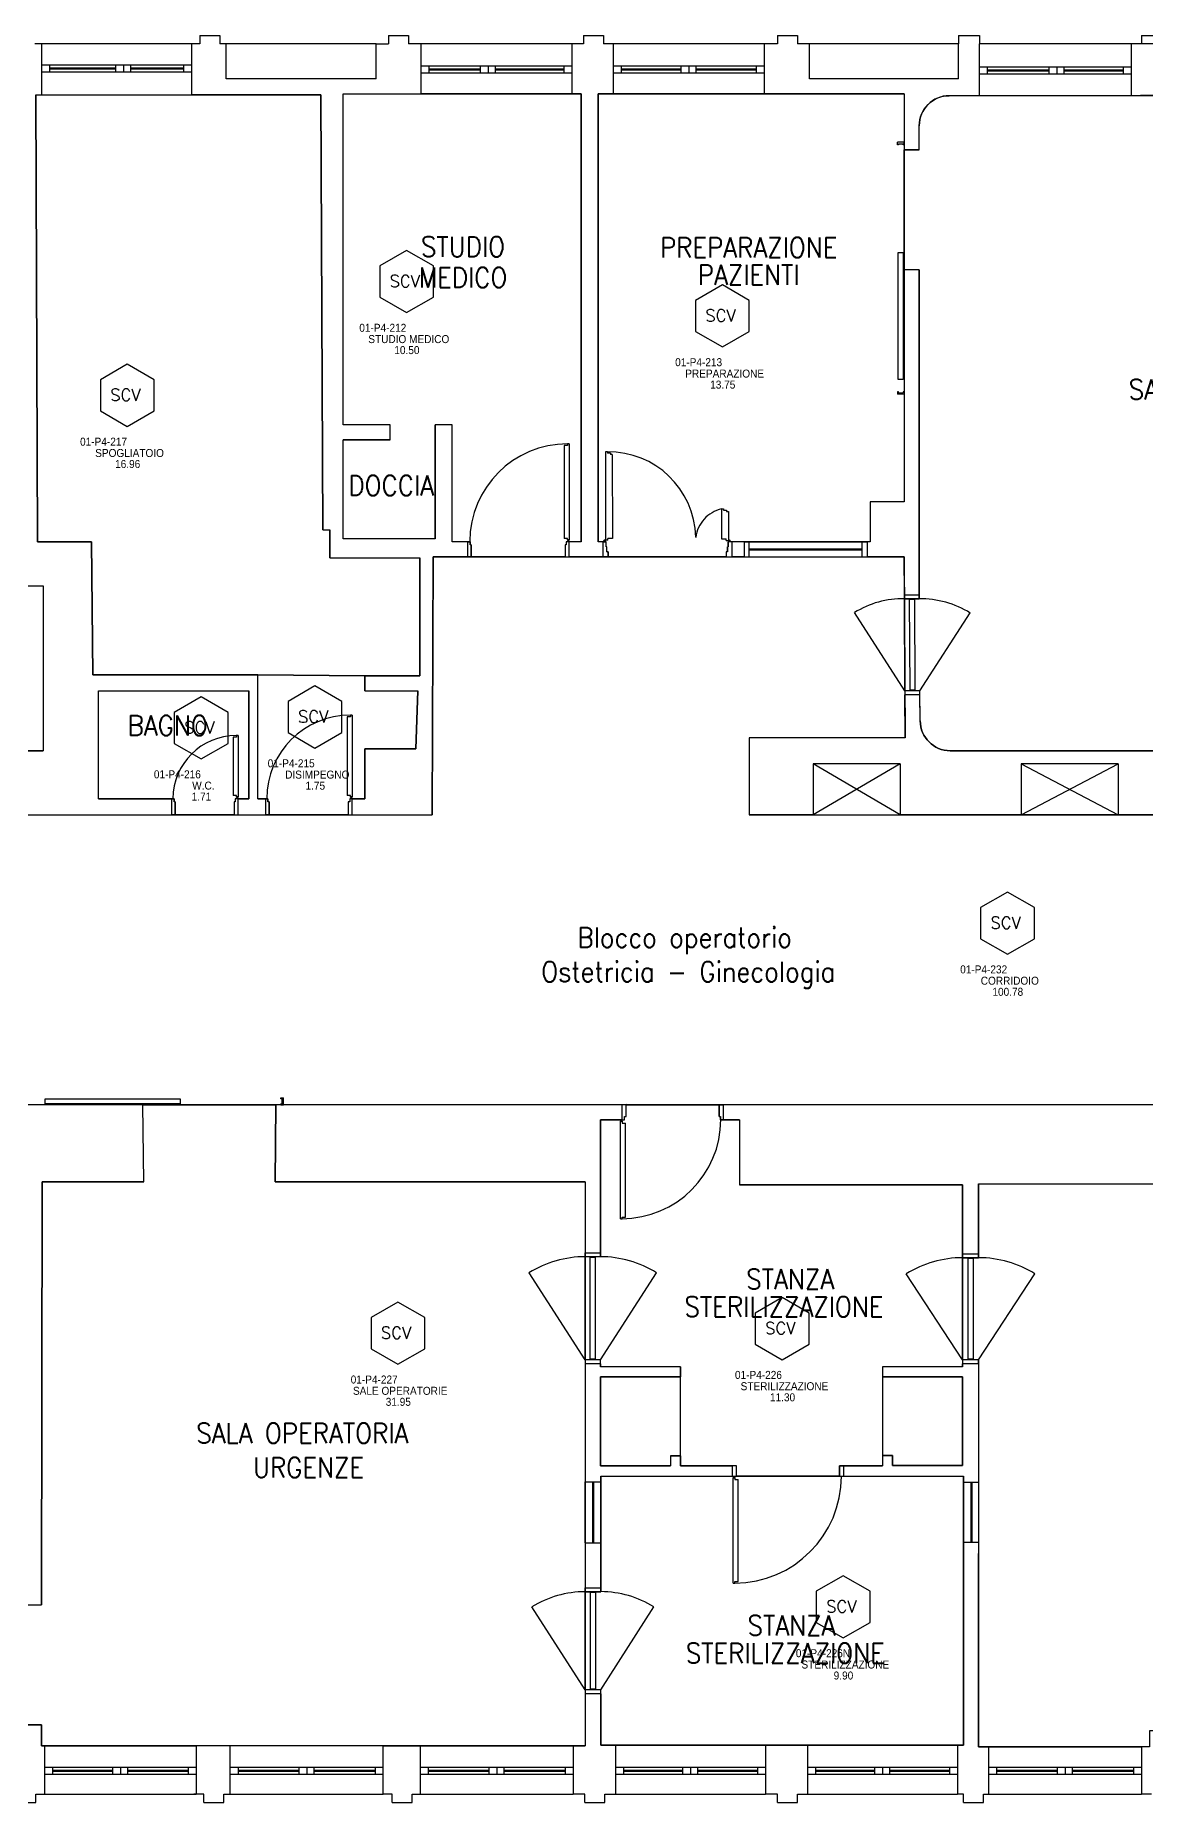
# Model space of a CAD drawing. Header units: inches. Extents: x 16420 to 16611, y 92341 to 92416.
# Drawn here: x 16582.88 to 16593.98, y 92340.51 to 92358.18 of the extents above; entities that cross this region are included whole.
import ezdxf
from ezdxf.enums import TextEntityAlignment as Align

# ---------------------------------------------------------------- set-up
doc = ezdxf.new("R2010")
doc.units = ezdxf.units.IN
doc.header["$LTSCALE"] = 50
doc.header["$MEASUREMENT"] = 0
doc.linetypes.add('NASCOSTA2', pattern=[0.1875, 0.125, -0.0625])
for name, color, linetype in [('A-LOCALI', 7, 'Continuous'), ('AA-CodiceVano', 7, 'Continuous'), ('GMM_DEST.USO', 50, 'Continuous'), ('PIANTA', 7, 'Continuous'), ('RM', 191, 'Continuous')]:
    doc.layers.add(name, color=color, linetype=linetype)
doc.styles.add('ARIAL', font='arial.ttf')
doc.styles.add('ARTECO', font='romans.shx', dxfattribs={"width": 0.9})
doc.styles.get("Standard").update_dxf_attribs({"font": 'txt.shx'})

# ---------------------------------------------------------------- blocks, each defined once
blk = doc.blocks.new('MFM_COD_VANO')
at = {"layer": 'A-LOCALI'}
for p, q in [((0, 0.621), (-0.269, 0.466)), ((0.269, 0.466), (0, 0.621)), ((-0.269, 0.466), (-0.269, 0.155)), ((0.269, 0.155), (0.269, 0.466)), ((-0.269, 0.155), (0, 0)), ((0, 0), (0.269, 0.155))]:
    blk.add_line(p, q, dxfattribs=at)
blk.add_text('SCV', height=0.12, dxfattribs=at).set_placement((-0.17, 0.255))
at = {"layer": 'A-LOCALI', "flags": 9}
for tag in ['MFM_NAME', 'MFM_COD_COMPLESSO', 'MFM_COD_EDIFICIO', 'MFM_COD_PIANO', 'MFM_COD_MACROAREA', 'MFM_ZONA', 'MFM_REPARTO']:
    blk.add_attdef(tag, (-0.084, 0.188), '', height=0.005, dxfattribs=at)
blk.add_attdef('MFM_ALTEZZA', text='', height=0.005, dxfattribs=at).set_placement((-0.057, 0.188), align=Align.CENTER)
at = {"layer": 'A-LOCALI', "style": 'ARIAL', "width": 0.9, "flags": 8}
for tag, p in [('MFM_COD_UT', (-0.026, -0.078)), ('MFM_DESTINAZIONE_USO', (0.023, -0.306)), ('MFM_SUPERFICIE', (0.004, -0.416))]:
    blk.add_attdef(tag, text='', height=0.08, dxfattribs=at).set_placement(p, align=Align.CENTER)
at = {"layer": 'A-LOCALI', "style": 'ARIAL', "width": 0.9}
for tag, p, height, flags in [('MFM_COD_LOCALE', (-0.472, -0.192), 0.08, 8), ('MFM_COD_SCHEDA', (-0.275, -0.483), 0.04, 9)]:
    blk.add_attdef(tag, p, '', height=height, dxfattribs=dict(at, flags=flags))

msp = doc.modelspace()

# ---------------------------------------------------------------- linework, layer by layer
at = {"layer": 'PIANTA', "color": 0}
for p, q in [((16584.525, 92358.179), (16584.725, 92358.179)), ((16584.525, 92358.179), (16584.525, 92358.093)), ((16584.725, 92358.179), (16584.725, 92358.093)), ((16586.413, 92358.179), (16586.613, 92358.179)), ((16586.413, 92358.179), (16586.413, 92358.093)), ((16586.613, 92358.179), (16586.613, 92358.093)), ((16588.362, 92358.179), (16588.562, 92358.179)), ((16588.362, 92358.179), (16588.362, 92358.093)), ((16588.562, 92358.179), (16588.562, 92358.093)), ((16590.303, 92358.179), (16590.503, 92358.179)), ((16590.303, 92358.179), (16590.303, 92358.093)), ((16590.503, 92358.179), (16590.503, 92358.093)), ((16592.112, 92358.179), (16592.321, 92358.179)), ((16592.112, 92358.179), (16592.112, 92358.093)), ((16592.321, 92358.179), (16592.321, 92358.093)), ((16593.941, 92358.179), (16593.941, 92358.093)), ((16593.941, 92358.179), (16594.141, 92358.179)), ((16582.947, 92358.093), (16582.875, 92358.093)), ((16584.447, 92358.093), (16582.947, 92358.093)), ((16582.947, 92357.586), (16582.947, 92358.093)), ((16584.447, 92357.586), (16584.447, 92358.093)), ((16584.525, 92358.093), (16584.447, 92358.093)), ((16584.917, 92358.093), (16584.725, 92358.093)), ((16586.289, 92358.093), (16584.789, 92358.093)), ((16584.789, 92357.746), (16584.789, 92358.093)), ((16586.289, 92357.746), (16586.289, 92358.093)), ((16586.289, 92358.093), (16586.413, 92358.093)), ((16586.739, 92358.093), (16586.613, 92358.093)), ((16588.249, 92358.093), (16586.739, 92358.093)), ((16586.739, 92357.596), (16586.739, 92358.093)), ((16588.244, 92358.093), (16588.249, 92358.093)), ((16588.249, 92357.596), (16588.249, 92358.093)), ((16588.362, 92358.093), (16588.249, 92358.093)), ((16588.662, 92358.093), (16588.562, 92358.093)), ((16590.172, 92358.093), (16588.662, 92358.093)), ((16588.662, 92357.596), (16588.662, 92358.093)), ((16590.172, 92357.596), (16590.172, 92358.093)), ((16590.303, 92358.093), (16590.172, 92358.093)), ((16590.622, 92358.093), (16590.503, 92358.093)), ((16592.112, 92358.093), (16590.622, 92358.093)), ((16590.622, 92357.746), (16590.622, 92358.093)), ((16592.112, 92358.093), (16592.098, 92358.093)), ((16592.112, 92357.746), (16592.112, 92358.093)), ((16593.841, 92358.093), (16592.321, 92358.093)), ((16592.321, 92357.576), (16592.321, 92358.093)), ((16593.841, 92357.576), (16593.841, 92358.093)), ((16594.221, 92358.093), (16593.841, 92358.093)), ((16582.947, 92357.886), (16584.447, 92357.886)), ((16582.947, 92357.816), (16584.447, 92357.816)), ((16583.027, 92357.816), (16583.027, 92357.886)), ((16583.027, 92357.856), (16583.687, 92357.856)), ((16583.027, 92357.846), (16583.687, 92357.846)), ((16583.687, 92357.816), (16583.687, 92357.886)), ((16583.767, 92357.816), (16583.767, 92357.886)), ((16583.837, 92357.816), (16583.837, 92357.886)), ((16583.837, 92357.856), (16584.367, 92357.856)), ((16583.837, 92357.846), (16584.367, 92357.846)), ((16584.367, 92357.816), (16584.367, 92357.886)), ((16586.289, 92357.746), (16584.789, 92357.746)), ((16586.739, 92357.876), (16588.249, 92357.876)), ((16586.739, 92357.806), (16588.249, 92357.806)), ((16586.819, 92357.806), (16586.819, 92357.876)), ((16586.819, 92357.846), (16587.333, 92357.846)), ((16586.819, 92357.836), (16587.333, 92357.836)), ((16587.333, 92357.806), (16587.333, 92357.876)), ((16587.413, 92357.806), (16587.413, 92357.876)), ((16587.483, 92357.806), (16587.483, 92357.876)), ((16587.483, 92357.846), (16588.169, 92357.846)), ((16587.483, 92357.836), (16588.169, 92357.836)), ((16588.169, 92357.806), (16588.169, 92357.876)), ((16588.662, 92357.876), (16590.172, 92357.876)), ((16588.662, 92357.806), (16590.172, 92357.806)), ((16588.742, 92357.806), (16588.742, 92357.876)), ((16588.742, 92357.846), (16589.337, 92357.846)), ((16588.742, 92357.836), (16589.337, 92357.836)), ((16589.337, 92357.806), (16589.337, 92357.876)), ((16589.417, 92357.806), (16589.417, 92357.876)), ((16589.487, 92357.806), (16589.487, 92357.876)), ((16589.487, 92357.846), (16590.092, 92357.846)), ((16589.487, 92357.836), (16590.092, 92357.836)), ((16590.092, 92357.806), (16590.092, 92357.876)), ((16592.112, 92357.746), (16590.622, 92357.746)), ((16592.321, 92357.866), (16593.841, 92357.866)), ((16592.321, 92357.796), (16593.841, 92357.796)), ((16592.401, 92357.796), (16592.401, 92357.866)), ((16592.401, 92357.836), (16593.016, 92357.836)), ((16592.401, 92357.826), (16593.016, 92357.826)), ((16593.016, 92357.796), (16593.016, 92357.866)), ((16593.096, 92357.796), (16593.096, 92357.866)), ((16593.166, 92357.796), (16593.166, 92357.866)), ((16593.166, 92357.836), (16593.761, 92357.836)), ((16593.166, 92357.826), (16593.761, 92357.826)), ((16593.761, 92357.796), (16593.761, 92357.866)), ((16582.887, 92357.586), (16582.947, 92357.586)), ((16582.887, 92357.586), (16582.902, 92353.116)), ((16582.947, 92357.586), (16584.447, 92357.586)), ((16585.734, 92357.586), (16584.447, 92357.586)), ((16585.754, 92353.236), (16585.734, 92357.586)), ((16585.959, 92354.286), (16585.959, 92357.596)), ((16585.959, 92357.596), (16586.739, 92357.596)), ((16588.249, 92357.596), (16586.739, 92357.596)), ((16586.912, 92357.596), (16586.792, 92357.596)), ((16588.339, 92357.596), (16588.249, 92357.596)), ((16588.339, 92353.116), (16588.339, 92357.596)), ((16588.662, 92357.596), (16588.509, 92357.596)), ((16588.509, 92357.596), (16588.509, 92353.116)), ((16590.172, 92357.596), (16588.662, 92357.596)), ((16591.569, 92357.596), (16590.172, 92357.596)), ((16591.569, 92357.596), (16591.569, 92357.036)), ((16592.321, 92357.576), (16592.019, 92357.576)), ((16593.841, 92357.576), (16592.321, 92357.576)), ((16594.221, 92357.576), (16593.841, 92357.576)), ((16591.719, 92357.036), (16591.719, 92357.276)), ((16591.569, 92357.11), (16591.5, 92357.11)), ((16591.5, 92357.086), (16591.5, 92357.11)), ((16591.51, 92357.086), (16591.5, 92357.086)), ((16591.51, 92357.096), (16591.559, 92357.096)), ((16591.51, 92357.096), (16591.51, 92357.086)), ((16591.559, 92357.086), (16591.559, 92357.096)), ((16591.569, 92357.086), (16591.559, 92357.086)), ((16591.569, 92357.086), (16591.569, 92357.11)), ((16591.719, 92357.036), (16591.569, 92357.036)), ((16591.509, 92356.007), (16591.559, 92356.007)), ((16591.509, 92354.737), (16591.509, 92356.007)), ((16591.559, 92356.007), (16591.559, 92354.737)), ((16591.719, 92355.836), (16591.569, 92355.836)), ((16591.569, 92355.836), (16591.569, 92353.516)), ((16591.719, 92355.836), (16591.719, 92352.586)), ((16591.51, 92354.616), (16591.5, 92354.616)), ((16591.5, 92354.616), (16591.5, 92354.592)), ((16591.569, 92354.592), (16591.5, 92354.592)), ((16591.559, 92354.737), (16591.509, 92354.737)), ((16591.51, 92354.606), (16591.51, 92354.616)), ((16591.51, 92354.606), (16591.559, 92354.606)), ((16591.569, 92354.616), (16591.559, 92354.616)), ((16591.559, 92354.616), (16591.559, 92354.606)), ((16591.569, 92354.616), (16591.569, 92354.592)), ((16586.429, 92354.286), (16585.959, 92354.286)), ((16586.429, 92354.136), (16586.429, 92354.286)), ((16587.049, 92354.286), (16586.879, 92354.286)), ((16586.879, 92353.146), (16586.879, 92354.286)), ((16587.049, 92353.116), (16587.049, 92354.286)), ((16585.959, 92353.146), (16585.959, 92354.136)), ((16586.429, 92354.136), (16585.959, 92354.136)), ((16588.169, 92354.078), (16588.169, 92353.149)), ((16588.201, 92354.078), (16588.169, 92354.078)), ((16588.218, 92354.095), (16588.201, 92354.095)), ((16588.201, 92354.095), (16588.201, 92354.078)), ((16588.218, 92354.095), (16588.218, 92353.133)), ((16588.581, 92354.014), (16588.582, 92353.13)), ((16588.6, 92354.014), (16588.581, 92354.014)), ((16588.6, 92354.014), (16588.6, 92354.001)), ((16588.63, 92354.001), (16588.6, 92354.001)), ((16588.63, 92354.001), (16588.63, 92353.988)), ((16588.649, 92353.988), (16588.63, 92353.988)), ((16588.649, 92353.988), (16588.65, 92353.147)), ((16591.229, 92353.516), (16591.229, 92353.116)), ((16591.569, 92353.516), (16591.229, 92353.516)), ((16589.743, 92353.444), (16589.743, 92353.145)), ((16589.743, 92353.444), (16589.763, 92353.444)), ((16589.763, 92353.444), (16589.763, 92353.431)), ((16589.763, 92353.431), (16589.792, 92353.431)), ((16589.792, 92353.431), (16589.792, 92353.419)), ((16589.792, 92353.419), (16589.811, 92353.419)), ((16589.811, 92353.419), (16589.811, 92353.128)), ((16585.754, 92353.236), (16585.824, 92353.236)), ((16585.824, 92352.956), (16585.824, 92353.236)), ((16582.902, 92353.116), (16583.442, 92353.116)), ((16583.442, 92353.116), (16583.457, 92351.786)), ((16586.879, 92353.146), (16585.959, 92353.146)), ((16587.204, 92353.116), (16587.049, 92353.116)), ((16587.204, 92352.966), (16587.204, 92353.116)), ((16587.204, 92353.116), (16587.229, 92353.116)), ((16587.229, 92353.116), (16587.229, 92353.083)), ((16587.239, 92353.083), (16587.229, 92353.083)), ((16587.239, 92353.083), (16587.239, 92352.966)), ((16588.201, 92353.149), (16588.169, 92353.149)), ((16588.179, 92353.083), (16588.179, 92352.966)), ((16588.189, 92353.083), (16588.179, 92353.083)), ((16588.189, 92353.116), (16588.189, 92353.083)), ((16588.214, 92353.116), (16588.189, 92353.116)), ((16588.201, 92353.133), (16588.201, 92353.149)), ((16588.218, 92353.133), (16588.201, 92353.133)), ((16588.339, 92353.116), (16588.214, 92353.116)), ((16588.214, 92353.116), (16588.214, 92352.966)), ((16588.554, 92353.116), (16588.509, 92353.116)), ((16588.554, 92353.116), (16588.554, 92352.966)), ((16588.554, 92353.116), (16588.589, 92353.116)), ((16588.606, 92353.13), (16588.582, 92353.13)), ((16588.589, 92353.066), (16588.589, 92353.116)), ((16588.589, 92353.066), (16588.595, 92353.066)), ((16588.595, 92353.015), (16588.595, 92353.066)), ((16588.595, 92353.015), (16588.609, 92353.015)), ((16588.606, 92353.13), (16588.606, 92353.147)), ((16588.65, 92353.147), (16588.606, 92353.147)), ((16588.609, 92353.015), (16588.609, 92352.966)), ((16589.743, 92353.145), (16589.787, 92353.145)), ((16589.787, 92353.128), (16589.787, 92353.145)), ((16589.787, 92353.128), (16589.811, 92353.128)), ((16589.801, 92353.015), (16589.789, 92353.015)), ((16589.789, 92353.015), (16589.789, 92352.966)), ((16589.809, 92353.066), (16589.801, 92353.066)), ((16589.801, 92353.015), (16589.801, 92353.066)), ((16589.844, 92353.116), (16589.809, 92353.116)), ((16589.809, 92353.066), (16589.809, 92353.116)), ((16589.969, 92353.116), (16589.844, 92353.116)), ((16589.844, 92353.116), (16589.844, 92352.966)), ((16589.969, 92353.116), (16591.199, 92353.116)), ((16589.969, 92353.116), (16589.969, 92352.966)), ((16590.019, 92352.966), (16590.019, 92353.116)), ((16590.019, 92353.046), (16591.149, 92353.046)), ((16590.019, 92353.036), (16591.149, 92353.036)), ((16591.149, 92352.966), (16591.149, 92353.116)), ((16591.149, 92352.966), (16591.149, 92353.116)), ((16591.229, 92353.116), (16591.199, 92353.116)), ((16591.199, 92353.116), (16591.199, 92352.966)), ((16585.824, 92352.956), (16586.724, 92352.956)), ((16586.724, 92351.776), (16586.724, 92352.956)), ((16586.859, 92352.966), (16586.849, 92350.386)), ((16587.204, 92352.966), (16586.859, 92352.966)), ((16587.239, 92352.966), (16587.204, 92352.966)), ((16588.179, 92352.966), (16588.214, 92352.966)), ((16588.554, 92352.966), (16588.214, 92352.966)), ((16588.584, 92352.966), (16588.554, 92352.966)), ((16588.609, 92352.966), (16588.584, 92352.966)), ((16589.789, 92352.966), (16589.814, 92352.966)), ((16589.814, 92352.966), (16589.844, 92352.966)), ((16589.969, 92352.966), (16589.844, 92352.966)), ((16589.969, 92352.966), (16591.199, 92352.966)), ((16591.569, 92352.966), (16591.199, 92352.966)), ((16591.571, 92352.586), (16591.569, 92352.966)), ((16582.534, 92352.676), (16582.959, 92352.676)), ((16582.959, 92352.676), (16582.959, 92351.026)), ((16591.571, 92352.586), (16591.719, 92352.586)), ((16591.571, 92352.546), (16591.571, 92352.586)), ((16591.719, 92352.546), (16591.571, 92352.546)), ((16591.627, 92351.631), (16591.622, 92352.541)), ((16591.622, 92352.541), (16591.671, 92352.541)), ((16591.671, 92352.541), (16591.676, 92351.631)), ((16591.719, 92352.586), (16591.719, 92352.546)), ((16583.457, 92351.786), (16585.104, 92351.786)), ((16585.104, 92350.546), (16585.104, 92351.786)), ((16586.174, 92351.626), (16586.174, 92351.776)), ((16586.174, 92351.776), (16586.724, 92351.776)), ((16583.514, 92350.546), (16583.514, 92351.626)), ((16583.514, 92351.626), (16585.014, 92351.626)), ((16585.014, 92350.546), (16585.014, 92351.626)), ((16586.174, 92351.626), (16586.704, 92351.626)), ((16586.684, 92351.046), (16586.704, 92351.626)), ((16591.726, 92351.626), (16591.576, 92351.626)), ((16591.576, 92351.626), (16591.576, 92351.586)), ((16591.579, 92351.156), (16591.576, 92351.586)), ((16591.726, 92351.586), (16591.576, 92351.586)), ((16591.676, 92351.631), (16591.627, 92351.631)), ((16591.726, 92351.586), (16591.726, 92351.626)), ((16591.728, 92351.325), (16591.726, 92351.586)), ((16585.999, 92351.365), (16585.999, 92350.579)), ((16586.031, 92351.365), (16585.999, 92351.365)), ((16586.048, 92351.381), (16586.031, 92351.381)), ((16586.031, 92351.381), (16586.031, 92351.365)), ((16586.048, 92351.381), (16586.048, 92350.563)), ((16584.859, 92351.161), (16584.859, 92350.579)), ((16584.891, 92351.161), (16584.859, 92351.161)), ((16584.908, 92351.177), (16584.891, 92351.177)), ((16584.891, 92351.177), (16584.891, 92351.161)), ((16584.908, 92351.177), (16584.908, 92350.563)), ((16586.174, 92350.546), (16586.174, 92351.046)), ((16586.174, 92351.046), (16586.684, 92351.046)), ((16590.019, 92351.156), (16590.019, 92350.386)), ((16591.579, 92351.156), (16590.019, 92351.156)), ((16582.439, 92351.026), (16582.959, 92351.026)), ((16590.659, 92350.896), (16590.659, 92350.386)), ((16591.529, 92350.896), (16590.659, 92350.896)), ((16591.529, 92350.896), (16590.659, 92350.386)), ((16591.529, 92350.386), (16590.659, 92350.896)), ((16591.529, 92350.896), (16591.529, 92350.386)), ((16592.028, 92351.026), (16594.709, 92351.026)), ((16592.739, 92350.896), (16592.739, 92350.386)), ((16593.709, 92350.896), (16592.739, 92350.896)), ((16592.739, 92350.896), (16593.709, 92350.386)), ((16592.739, 92350.386), (16593.709, 92350.896)), ((16593.709, 92350.896), (16593.709, 92350.386)), ((16583.514, 92350.546), (16584.244, 92350.546)), ((16584.244, 92350.386), (16584.244, 92350.546)), ((16584.244, 92350.546), (16584.269, 92350.546)), ((16584.269, 92350.546), (16584.269, 92350.513)), ((16584.279, 92350.513), (16584.269, 92350.513)), ((16584.279, 92350.513), (16584.279, 92350.386)), ((16584.891, 92350.579), (16584.859, 92350.579)), ((16584.869, 92350.513), (16584.869, 92350.386)), ((16584.879, 92350.513), (16584.869, 92350.513)), ((16584.879, 92350.546), (16584.879, 92350.513)), ((16584.904, 92350.546), (16584.879, 92350.546)), ((16584.891, 92350.563), (16584.891, 92350.579)), ((16584.908, 92350.563), (16584.891, 92350.563)), ((16584.904, 92350.546), (16585.014, 92350.546)), ((16584.904, 92350.546), (16584.904, 92350.386)), ((16585.104, 92350.546), (16585.184, 92350.546)), ((16585.184, 92350.386), (16585.184, 92350.546)), ((16585.184, 92350.546), (16585.204, 92350.546)), ((16585.204, 92350.546), (16585.204, 92350.513)), ((16585.219, 92350.513), (16585.204, 92350.513)), ((16585.219, 92350.513), (16585.219, 92350.386)), ((16586.031, 92350.579), (16585.999, 92350.579)), ((16586.009, 92350.513), (16586.009, 92350.386)), ((16586.024, 92350.513), (16586.009, 92350.513)), ((16586.024, 92350.546), (16586.024, 92350.513)), ((16586.044, 92350.546), (16586.024, 92350.546)), ((16586.031, 92350.563), (16586.031, 92350.579)), ((16586.048, 92350.563), (16586.031, 92350.563)), ((16586.044, 92350.546), (16586.174, 92350.546)), ((16586.044, 92350.546), (16586.044, 92350.386)), ((16582.439, 92350.386), (16584.244, 92350.386)), ((16584.279, 92350.386), (16584.244, 92350.386)), ((16584.869, 92350.386), (16584.904, 92350.386)), ((16584.904, 92350.386), (16585.184, 92350.386)), ((16585.219, 92350.386), (16585.184, 92350.386)), ((16586.009, 92350.386), (16586.044, 92350.386)), ((16586.044, 92350.386), (16586.849, 92350.386)), ((16590.659, 92350.386), (16590.019, 92350.386)), ((16590.659, 92350.386), (16591.529, 92350.386)), ((16592.739, 92350.386), (16591.529, 92350.386)), ((16593.709, 92350.386), (16592.739, 92350.386)), ((16594.509, 92350.386), (16593.709, 92350.386)), ((16582.978, 92347.496), (16582.978, 92347.546)), ((16582.978, 92347.546), (16584.328, 92347.546)), ((16584.328, 92347.496), (16582.978, 92347.496)), ((16584.328, 92347.546), (16584.328, 92347.496)), ((16585.337, 92347.545), (16585.337, 92347.555)), ((16585.337, 92347.555), (16585.361, 92347.555)), ((16585.347, 92347.545), (16585.337, 92347.545)), ((16585.337, 92347.486), (16585.337, 92347.496)), ((16585.337, 92347.496), (16585.347, 92347.496)), ((16585.347, 92347.545), (16585.347, 92347.496)), ((16585.361, 92347.486), (16585.361, 92347.555)), ((16583.957, 92347.486), (16580.797, 92347.486)), ((16583.965, 92346.716), (16583.957, 92347.486)), ((16585.28, 92346.716), (16585.287, 92347.486)), ((16588.747, 92347.486), (16585.287, 92347.486)), ((16585.337, 92347.486), (16585.361, 92347.486)), ((16588.53, 92347.336), (16588.53, 92346.006)), ((16588.747, 92347.336), (16588.53, 92347.336)), ((16588.731, 92346.346), (16588.731, 92347.32)), ((16588.731, 92347.32), (16588.747, 92347.32)), ((16588.787, 92347.486), (16588.747, 92347.486)), ((16588.747, 92347.336), (16588.747, 92347.486)), ((16588.747, 92347.336), (16588.772, 92347.336)), ((16588.747, 92347.32), (16588.747, 92347.303)), ((16588.772, 92347.336), (16588.772, 92347.369)), ((16588.772, 92347.369), (16588.787, 92347.369)), ((16588.787, 92347.369), (16588.787, 92347.486)), ((16589.717, 92347.486), (16589.757, 92347.486)), ((16589.717, 92347.369), (16589.717, 92347.486)), ((16589.717, 92347.369), (16589.732, 92347.369)), ((16589.732, 92347.336), (16589.732, 92347.369)), ((16589.757, 92347.336), (16589.732, 92347.336)), ((16589.757, 92347.486), (16589.757, 92347.336)), ((16595.367, 92347.486), (16589.757, 92347.486)), ((16589.922, 92347.336), (16589.757, 92347.336)), ((16589.922, 92347.336), (16589.922, 92346.686)), ((16588.747, 92347.303), (16588.78, 92347.303)), ((16588.78, 92346.362), (16588.78, 92347.303)), ((16582.95, 92346.716), (16582.942, 92342.486)), ((16583.965, 92346.716), (16582.95, 92346.716)), ((16588.38, 92346.716), (16585.28, 92346.716)), ((16588.38, 92346.716), (16588.38, 92346.006)), ((16592.152, 92346.686), (16589.922, 92346.686)), ((16592.152, 92345.996), (16592.152, 92346.686)), ((16592.312, 92346.696), (16592.312, 92345.996)), ((16592.312, 92346.696), (16595.372, 92346.696)), ((16588.731, 92346.346), (16588.748, 92346.346)), ((16588.748, 92346.362), (16588.78, 92346.362)), ((16588.748, 92346.346), (16588.748, 92346.362)), ((16588.38, 92346.006), (16588.53, 92346.006)), ((16588.38, 92345.966), (16588.38, 92346.006)), ((16588.53, 92345.966), (16588.38, 92345.966)), ((16588.43, 92344.941), (16588.43, 92345.961)), ((16588.43, 92345.961), (16588.479, 92345.961)), ((16588.479, 92345.961), (16588.479, 92344.941)), ((16588.53, 92346.006), (16588.53, 92345.966)), ((16592.152, 92345.996), (16592.312, 92345.996)), ((16592.152, 92345.956), (16592.152, 92345.996)), ((16592.312, 92345.956), (16592.152, 92345.956)), ((16592.208, 92344.941), (16592.208, 92345.951)), ((16592.208, 92345.951), (16592.257, 92345.951)), ((16592.257, 92345.951), (16592.257, 92344.941)), ((16592.312, 92345.996), (16592.312, 92345.956)), ((16588.53, 92344.936), (16588.38, 92344.936)), ((16588.38, 92344.936), (16588.38, 92344.896)), ((16588.38, 92344.896), (16588.38, 92343.716)), ((16588.53, 92344.896), (16588.38, 92344.896)), ((16588.479, 92344.941), (16588.43, 92344.941)), ((16588.53, 92344.896), (16588.53, 92344.936)), ((16588.53, 92344.896), (16588.53, 92344.866)), ((16589.331, 92344.866), (16588.53, 92344.866)), ((16589.331, 92344.866), (16589.331, 92344.766)), ((16592.152, 92344.866), (16591.351, 92344.866)), ((16591.351, 92344.866), (16591.351, 92344.766)), ((16592.312, 92344.936), (16592.152, 92344.936)), ((16592.152, 92344.936), (16592.152, 92344.896)), ((16592.152, 92344.866), (16592.152, 92344.896)), ((16592.312, 92344.896), (16592.152, 92344.896)), ((16592.257, 92344.941), (16592.208, 92344.941)), ((16592.312, 92344.896), (16592.312, 92344.936)), ((16592.312, 92344.896), (16592.312, 92343.711)), ((16589.331, 92344.766), (16588.53, 92344.766)), ((16588.53, 92344.766), (16588.53, 92343.876)), ((16589.331, 92343.977), (16589.331, 92344.766)), ((16592.152, 92344.766), (16591.351, 92344.766)), ((16591.351, 92344.766), (16591.351, 92343.976)), ((16592.152, 92343.877), (16592.152, 92344.763)), ((16589.231, 92343.976), (16589.231, 92343.876)), ((16589.231, 92343.976), (16589.331, 92343.976)), ((16589.331, 92343.976), (16589.331, 92343.876)), ((16591.351, 92343.977), (16591.451, 92343.977)), ((16591.351, 92343.977), (16591.351, 92343.877)), ((16591.451, 92343.977), (16591.451, 92343.877)), ((16588.53, 92343.876), (16589.231, 92343.876)), ((16589.331, 92343.876), (16589.851, 92343.876)), ((16589.891, 92343.876), (16589.851, 92343.876)), ((16589.851, 92343.771), (16589.851, 92343.876)), ((16589.891, 92343.771), (16589.891, 92343.876)), ((16590.921, 92343.876), (16590.961, 92343.876)), ((16590.921, 92343.771), (16590.921, 92343.876)), ((16590.961, 92343.876), (16590.961, 92343.771)), ((16590.961, 92343.876), (16591.351, 92343.876)), ((16591.451, 92343.877), (16592.152, 92343.877)), ((16588.38, 92343.716), (16588.535, 92343.716)), ((16588.38, 92343.106), (16588.38, 92343.716)), ((16588.452, 92343.716), (16588.452, 92343.106)), ((16588.462, 92343.716), (16588.462, 92343.106)), ((16588.535, 92343.771), (16589.851, 92343.771)), ((16588.535, 92343.771), (16588.535, 92343.716)), ((16588.535, 92343.716), (16588.535, 92343.106)), ((16589.851, 92343.771), (16589.891, 92343.771)), ((16589.859, 92342.701), (16589.858, 92343.755)), ((16589.858, 92343.755), (16589.875, 92343.755)), ((16589.875, 92343.755), (16589.875, 92343.738)), ((16589.875, 92343.738), (16589.907, 92343.738)), ((16589.908, 92342.717), (16589.907, 92343.738)), ((16590.921, 92343.771), (16590.961, 92343.771)), ((16590.961, 92343.771), (16592.162, 92343.771)), ((16592.162, 92343.711), (16592.162, 92343.771)), ((16592.162, 92343.711), (16592.312, 92343.711)), ((16592.162, 92343.111), (16592.162, 92343.711)), ((16592.235, 92343.711), (16592.235, 92343.111)), ((16592.245, 92343.711), (16592.245, 92343.111)), ((16592.312, 92343.711), (16592.312, 92343.111)), ((16588.38, 92343.106), (16588.535, 92343.106)), ((16588.38, 92343.106), (16588.38, 92342.656)), ((16588.535, 92343.106), (16588.535, 92342.656)), ((16592.162, 92341.081), (16592.162, 92343.111)), ((16592.162, 92343.111), (16592.312, 92343.111)), ((16592.312, 92343.111), (16592.312, 92341.066)), ((16588.38, 92342.656), (16588.535, 92342.656)), ((16588.38, 92342.616), (16588.38, 92342.656)), ((16588.535, 92342.616), (16588.38, 92342.616)), ((16588.433, 92341.641), (16588.433, 92342.611)), ((16588.433, 92342.611), (16588.482, 92342.611)), ((16588.482, 92342.611), (16588.482, 92341.641)), ((16588.535, 92342.656), (16588.535, 92342.616)), ((16589.859, 92342.701), (16589.876, 92342.701)), ((16589.876, 92342.717), (16589.908, 92342.717)), ((16589.876, 92342.701), (16589.876, 92342.717)), ((16582.702, 92342.486), (16582.942, 92342.486)), ((16588.535, 92341.636), (16588.38, 92341.636)), ((16588.38, 92341.636), (16588.38, 92341.596)), ((16588.535, 92341.596), (16588.38, 92341.596)), ((16588.38, 92341.596), (16588.38, 92341.076)), ((16588.482, 92341.641), (16588.433, 92341.641)), ((16588.535, 92341.596), (16588.535, 92341.636)), ((16588.535, 92341.596), (16588.535, 92341.081)), ((16582.702, 92341.286), (16582.942, 92341.286)), ((16582.942, 92341.286), (16582.942, 92341.076)), ((16582.942, 92341.076), (16582.972, 92341.076)), ((16582.972, 92341.076), (16582.972, 92340.593)), ((16582.972, 92341.076), (16584.49, 92341.076)), ((16584.49, 92341.076), (16584.49, 92340.593)), ((16584.83, 92341.076), (16584.49, 92341.076)), ((16584.83, 92340.593), (16584.83, 92341.076)), ((16586.36, 92341.076), (16584.83, 92341.076)), ((16586.36, 92340.593), (16586.36, 92341.076)), ((16586.36, 92341.076), (16586.73, 92341.076)), ((16586.73, 92341.076), (16586.73, 92340.593)), ((16586.73, 92341.076), (16588.26, 92341.076)), ((16588.26, 92341.076), (16588.26, 92340.593)), ((16588.26, 92341.076), (16588.38, 92341.076)), ((16588.535, 92341.081), (16588.682, 92341.081)), ((16588.682, 92341.081), (16588.682, 92340.593)), ((16588.682, 92341.081), (16590.182, 92341.081)), ((16590.182, 92341.081), (16590.242, 92341.081)), ((16590.182, 92341.081), (16590.182, 92340.593)), ((16590.242, 92341.081), (16590.602, 92341.081)), ((16590.602, 92341.081), (16590.602, 92340.593)), ((16590.602, 92341.081), (16592.102, 92341.081)), ((16592.102, 92341.081), (16592.102, 92340.593)), ((16592.102, 92341.081), (16592.162, 92341.081)), ((16592.312, 92341.066), (16592.412, 92341.066)), ((16592.412, 92341.066), (16592.412, 92340.593)), ((16592.412, 92341.066), (16593.942, 92341.066)), ((16593.942, 92341.066), (16593.942, 92340.593)), ((16594.022, 92341.066), (16593.942, 92341.066)), ((16582.972, 92340.863), (16584.49, 92340.863)), ((16582.972, 92340.793), (16584.49, 92340.793)), ((16583.052, 92340.863), (16583.052, 92340.793)), ((16583.052, 92340.833), (16583.651, 92340.833)), ((16583.052, 92340.823), (16583.651, 92340.823)), ((16583.651, 92340.863), (16583.651, 92340.793)), ((16583.731, 92340.863), (16583.731, 92340.793)), ((16583.801, 92340.863), (16583.801, 92340.793)), ((16583.801, 92340.833), (16584.41, 92340.833)), ((16583.801, 92340.823), (16584.41, 92340.823)), ((16584.41, 92340.863), (16584.41, 92340.793)), ((16584.83, 92340.863), (16586.36, 92340.863)), ((16584.83, 92340.793), (16586.36, 92340.793)), ((16584.91, 92340.863), (16584.91, 92340.793)), ((16584.91, 92340.833), (16585.514, 92340.833)), ((16584.91, 92340.823), (16585.514, 92340.823)), ((16585.514, 92340.863), (16585.514, 92340.793)), ((16585.594, 92340.863), (16585.594, 92340.793)), ((16585.664, 92340.863), (16585.664, 92340.793)), ((16585.664, 92340.833), (16586.28, 92340.833)), ((16585.664, 92340.823), (16586.28, 92340.823)), ((16586.28, 92340.863), (16586.28, 92340.793)), ((16586.73, 92340.863), (16588.26, 92340.863)), ((16586.73, 92340.793), (16588.26, 92340.793)), ((16586.81, 92340.863), (16586.81, 92340.793)), ((16586.81, 92340.833), (16587.414, 92340.833)), ((16586.81, 92340.823), (16587.414, 92340.823)), ((16587.414, 92340.863), (16587.414, 92340.793)), ((16587.494, 92340.863), (16587.494, 92340.793)), ((16587.564, 92340.863), (16587.564, 92340.793)), ((16587.564, 92340.833), (16588.18, 92340.833)), ((16587.564, 92340.823), (16588.18, 92340.823)), ((16588.18, 92340.863), (16588.18, 92340.793)), ((16588.682, 92340.863), (16590.182, 92340.863)), ((16588.682, 92340.793), (16590.182, 92340.793)), ((16588.762, 92340.863), (16588.762, 92340.793)), ((16588.762, 92340.833), (16589.352, 92340.833)), ((16588.762, 92340.823), (16589.352, 92340.823)), ((16589.352, 92340.863), (16589.352, 92340.793)), ((16589.432, 92340.863), (16589.432, 92340.793)), ((16589.502, 92340.863), (16589.502, 92340.793)), ((16589.502, 92340.833), (16590.102, 92340.833)), ((16589.502, 92340.823), (16590.102, 92340.823)), ((16590.102, 92340.863), (16590.102, 92340.793)), ((16590.602, 92340.863), (16592.102, 92340.863)), ((16590.602, 92340.793), (16592.102, 92340.793)), ((16590.682, 92340.863), (16590.682, 92340.793)), ((16590.682, 92340.833), (16591.272, 92340.833)), ((16590.682, 92340.823), (16591.272, 92340.823)), ((16591.272, 92340.863), (16591.272, 92340.793)), ((16591.352, 92340.863), (16591.352, 92340.793)), ((16591.422, 92340.863), (16591.422, 92340.793)), ((16591.422, 92340.833), (16592.022, 92340.833)), ((16591.422, 92340.823), (16592.022, 92340.823)), ((16592.022, 92340.863), (16592.022, 92340.793)), ((16592.412, 92340.863), (16593.942, 92340.863)), ((16592.412, 92340.793), (16593.942, 92340.793)), ((16592.492, 92340.863), (16592.492, 92340.793)), ((16592.492, 92340.833), (16593.097, 92340.833)), ((16592.492, 92340.823), (16593.097, 92340.823)), ((16593.097, 92340.863), (16593.097, 92340.793)), ((16593.177, 92340.863), (16593.177, 92340.793)), ((16593.247, 92340.863), (16593.247, 92340.793)), ((16593.247, 92340.833), (16593.862, 92340.833)), ((16593.247, 92340.823), (16593.862, 92340.823)), ((16593.862, 92340.863), (16593.862, 92340.793)), ((16582.687, 92340.507), (16582.887, 92340.507)), ((16582.887, 92340.507), (16582.887, 92340.593)), ((16582.887, 92340.593), (16582.972, 92340.593)), ((16582.972, 92340.593), (16584.49, 92340.593)), ((16584.49, 92340.593), (16584.464, 92340.593)), ((16584.567, 92340.593), (16584.49, 92340.593)), ((16584.567, 92340.507), (16584.567, 92340.593)), ((16584.567, 92340.507), (16584.767, 92340.507)), ((16584.767, 92340.507), (16584.767, 92340.593)), ((16584.767, 92340.593), (16584.83, 92340.593)), ((16584.83, 92340.593), (16586.36, 92340.593)), ((16586.449, 92340.593), (16586.36, 92340.593)), ((16586.449, 92340.507), (16586.449, 92340.593)), ((16586.449, 92340.507), (16586.649, 92340.507)), ((16586.649, 92340.507), (16586.649, 92340.593)), ((16586.649, 92340.593), (16586.73, 92340.593)), ((16586.73, 92340.593), (16588.26, 92340.593)), ((16588.26, 92340.593), (16588.254, 92340.593)), ((16588.376, 92340.593), (16588.26, 92340.593)), ((16588.376, 92340.507), (16588.376, 92340.593)), ((16588.376, 92340.507), (16588.576, 92340.507)), ((16588.576, 92340.507), (16588.576, 92340.593)), ((16588.576, 92340.593), (16588.682, 92340.593)), ((16588.682, 92340.593), (16590.182, 92340.593)), ((16590.3, 92340.593), (16590.182, 92340.593)), ((16590.3, 92340.507), (16590.3, 92340.593)), ((16590.3, 92340.507), (16590.5, 92340.507)), ((16590.5, 92340.507), (16590.5, 92340.593)), ((16590.5, 92340.593), (16590.602, 92340.593)), ((16590.602, 92340.593), (16592.102, 92340.593)), ((16592.161, 92340.593), (16592.102, 92340.593)), ((16592.161, 92340.507), (16592.161, 92340.593)), ((16592.161, 92340.507), (16592.361, 92340.507)), ((16592.361, 92340.507), (16592.361, 92340.593)), ((16592.361, 92340.593), (16592.412, 92340.593)), ((16592.412, 92340.593), (16593.942, 92340.593)), ((16593.942, 92340.593), (16593.939, 92340.593)), ((16594.041, 92340.593), (16593.942, 92340.593))]:
    msp.add_line(p, q, dxfattribs=at)
at = {"layer": 'PIANTA', "color": 0, "linetype": 'NASCOSTA2'}
for p, q in [((16591.576, 92351.626), (16591.071, 92352.407)), ((16591.726, 92351.626), (16592.229, 92352.403)), ((16588.38, 92344.936), (16587.817, 92345.806)), ((16588.53, 92344.936), (16589.093, 92345.806)), ((16592.152, 92344.936), (16591.589, 92345.796)), ((16592.312, 92344.936), (16592.875, 92345.796)), ((16588.38, 92341.636), (16587.844, 92342.464)), ((16588.535, 92341.636), (16589.066, 92342.464))]:
    msp.add_line(p, q, dxfattribs=at)
at = {"layer": 'PIANTA', "color": 0}
for centre in [(16588.21, 92353.124), (16584.9, 92350.554), (16586.04, 92350.554), (16588.739, 92347.328), (16589.867, 92343.763)]:
    msp.add_circle(centre, 0.00633, dxfattribs=at)
for centre, start, end in [((16592.019, 92357.276), 90, 180), ((16592.028, 92351.326), 180.3165, 270)]:
    msp.add_arc(centre, 0.3, start, end, dxfattribs=at)
at = {"layer": 'PIANTA', "color": 0, "linetype": 'NASCOSTA2'}
for centre, radius, start, end in [((16588.205, 92353.114), 0.981, 90.2449, 179.8486), ((16591.556, 92351.633), 0.913, 89.0422, 122.0874), ((16591.723, 92351.58), 0.966, 58.4126, 90.2601), ((16586.031, 92350.544), 0.837, 90.015, 179.8486), ((16584.889, 92350.544), 0.633, 89.8628, 179.8486), ((16588.742, 92347.339), 0.993, 270.1134, 359.8486), ((16588.383, 92344.884), 1.082, 90.1828, 121.5848), ((16588.526, 92344.884), 1.082, 58.4152, 89.8172), ((16592.156, 92344.874), 1.082, 90.1828, 121.5848), ((16592.309, 92344.874), 1.082, 58.4152, 89.8172), ((16589.868, 92343.774), 1.073, 270.4058, 359.8486), ((16588.383, 92341.587), 1.029, 90.1828, 121.5848), ((16588.527, 92341.587), 1.03, 58.4181, 89.5399)]:
    msp.add_arc(centre, radius, start, end, dxfattribs=at)
for centre, major_axis, ratio, start_param, end_param in [((16588.604, 92353.12), (0.355, 0.823), 0.979411, -1.124579, 0.418774), ((16589.812, 92353.122), (0.241, 0.232), 0.979983, 1.024814, 2.253601)]:
    msp.add_ellipse(centre, major_axis=major_axis, ratio=ratio, start_param=start_param, end_param=end_param, dxfattribs=at)
at = {"layer": 'PIANTA', "color": 0}
for centre in [(16588.572, 92353.128), (16589.821, 92353.126)]:
    msp.add_ellipse(centre, major_axis=(-0.00502, -0.00502), ratio=1, start_param=5.497826, end_param=11.781011, dxfattribs=at)
at = {"layer": 'RM'}
for points in [[(16585.734, 92357.586), (16585.754, 92353.236), (16585.824, 92353.236), (16585.824, 92352.956), (16586.724, 92352.956), (16586.724, 92351.776), (16586.174, 92351.776), (16585.104, 92351.786), (16583.457, 92351.786), (16583.442, 92353.116), (16582.902, 92353.116), (16582.887, 92357.586)], [(16588.339, 92357.596), (16588.339, 92353.116), (16588.189, 92353.116), (16588.189, 92353.083), (16588.179, 92353.083), (16588.179, 92352.966), (16587.239, 92352.966), (16587.239, 92353.083), (16587.229, 92353.083), (16587.229, 92353.116), (16587.049, 92353.116), (16587.049, 92354.286), (16586.879, 92354.286), (16586.879, 92353.146), (16585.959, 92353.146), (16585.959, 92354.136), (16586.429, 92354.136), (16586.429, 92354.286), (16585.959, 92354.286), (16585.959, 92357.596)], [(16588.509, 92357.596), (16591.569, 92357.596), (16591.569, 92353.516), (16591.229, 92353.516), (16591.229, 92353.116), (16589.809, 92353.116), (16589.809, 92353.066), (16589.801, 92353.066), (16589.801, 92353.015), (16589.789, 92353.015), (16589.789, 92352.966), (16588.609, 92352.966), (16588.609, 92353.015), (16588.595, 92353.015), (16588.595, 92353.066), (16588.589, 92353.066), (16588.589, 92353.116), (16588.554, 92353.116), (16588.509, 92353.116)], [(16586.174, 92351.626), (16586.704, 92351.626), (16586.684, 92351.046), (16586.174, 92351.046), (16586.174, 92350.546), (16586.024, 92350.546), (16586.024, 92350.513), (16586.009, 92350.513), (16586.009, 92350.386), (16585.219, 92350.386), (16585.219, 92350.513), (16585.204, 92350.513), (16585.204, 92350.546), (16585.104, 92350.546), (16585.104, 92351.786), (16586.174, 92351.776)], [(16585.014, 92351.626), (16585.014, 92350.546), (16584.879, 92350.546), (16584.879, 92350.513), (16584.869, 92350.513), (16584.869, 92350.386), (16584.279, 92350.386), (16584.279, 92350.513), (16584.269, 92350.513), (16584.269, 92350.546), (16583.514, 92350.546), (16583.514, 92351.626)], [(16588.38, 92346.716), (16588.38, 92341.076), (16588.26, 92341.076), (16582.942, 92341.076), (16582.942, 92341.286), (16582.702, 92341.286), (16582.702, 92342.486), (16582.942, 92342.486), (16582.95, 92346.716), (16583.965, 92346.716), (16583.957, 92347.486), (16585.287, 92347.486), (16585.28, 92346.716)], [(16589.922, 92346.686), (16592.152, 92346.686), (16592.152, 92344.866), (16591.351, 92344.866), (16591.351, 92344.766), (16592.152, 92344.766), (16592.152, 92343.877), (16591.451, 92343.877), (16591.451, 92343.977), (16591.351, 92343.977), (16591.351, 92343.876), (16590.921, 92343.876), (16590.921, 92343.771), (16589.891, 92343.772), (16589.891, 92343.876), (16589.331, 92343.876), (16589.331, 92343.976), (16589.231, 92343.976), (16589.231, 92343.876), (16588.53, 92343.876), (16588.53, 92344.766), (16589.331, 92344.766), (16589.331, 92344.866), (16588.53, 92344.866), (16588.53, 92344.936), (16588.38, 92344.936), (16588.38, 92345.966), (16588.53, 92345.967), (16588.53, 92347.336), (16588.772, 92347.336), (16588.772, 92347.369), (16588.787, 92347.369), (16588.787, 92347.486), (16589.717, 92347.486), (16589.717, 92347.369), (16589.732, 92347.369), (16589.732, 92347.336), (16589.922, 92347.336)], [(16597.762, 92346.696), (16597.762, 92342.476), (16598.092, 92342.476), (16598.092, 92341.276), (16597.762, 92341.276), (16597.762, 92341.066), (16594.252, 92341.066), (16594.252, 92341.226), (16594.022, 92341.226), (16594.022, 92341.066), (16592.312, 92341.066), (16592.313, 92344.936), (16592.152, 92344.936), (16592.152, 92345.956), (16592.312, 92345.956), (16592.312, 92346.696), (16595.372, 92346.696), (16595.367, 92347.486), (16596.687, 92347.486), (16596.682, 92346.696)]]:
    msp.add_lwpolyline(points, close=True, dxfattribs=at)
for points in [[(16594.709, 92351.026), (16592.028, 92351.026, -0.412596), (16591.728, 92351.325), (16591.726, 92351.626), (16591.576, 92351.626), (16591.571, 92352.546), (16591.719, 92352.546), (16591.719, 92355.836), (16591.569, 92355.836), (16591.569, 92357.036), (16591.719, 92357.036), (16591.719, 92357.276, -0.414214), (16592.019, 92357.576, -1.130178)], [(16592.019, 92357.576), (16597.759, 92357.596, -0.416256)]]:
    msp.add_lwpolyline(points, format="xyb", dxfattribs=at)
for points in [[(16582.439, 92350.386), (16586.849, 92350.386), (16586.859, 92352.966), (16591.569, 92352.966), (16591.579, 92351.156), (16590.019, 92351.156), (16590.019, 92350.386), (16594.509, 92350.386)], [(16577.499, 92352.676), (16582.959, 92352.676), (16582.959, 92351.026), (16582.439, 92351.026)], [(16595.367, 92347.486), (16589.717, 92347.486), (16588.787, 92347.487), (16585.287, 92347.486), (16583.957, 92347.486), (16580.767, 92347.486)]]:
    msp.add_lwpolyline(points, dxfattribs=at)
at = {"layer": 'RM', "color": 3}
msp.add_lwpolyline([(16592.162, 92343.771), (16592.162, 92341.081), (16588.535, 92341.081), (16588.535, 92341.636), (16588.38, 92341.636), (16588.38, 92342.616), (16588.535, 92342.616), (16588.535, 92343.771), (16589.891, 92343.771), (16589.891, 92343.772), (16590.921, 92343.771)], close=True, dxfattribs=at)

# ---------------------------------------------------------------- block references
at = {"layer": 'AA-CodiceVano'}
ref = msp.add_blockref('MFM_COD_VANO', (16586.593, 92355.407), dxfattribs=at)
ref.add_attrib('MFM_COD_LOCALE', '01-P4-212', (16586.12, 92355.215), dxfattribs={"layer": 'A-LOCALI', "height": 0.08, "style": 'ARIAL', "width": 0.9})
ref.add_attrib('MFM_SUPERFICIE', '10.50', dxfattribs={"layer": 'A-LOCALI', "height": 0.08, "style": 'ARIAL', "width": 0.9}).set_placement((16586.596, 92354.992), align=Align.CENTER)
ref.add_attrib('MFM_DESTINAZIONE_USO', 'STUDIO MEDICO', dxfattribs={"layer": 'A-LOCALI', "height": 0.08, "style": 'ARIAL', "width": 0.9}).set_placement((16586.615, 92355.102), align=Align.CENTER)
ref = msp.add_blockref('MFM_COD_VANO', (16589.75, 92355.063), dxfattribs=at)
ref.add_attrib('MFM_COD_LOCALE', '01-P4-213', (16589.278, 92354.871), dxfattribs={"layer": 'A-LOCALI', "height": 0.08, "style": 'ARIAL', "width": 0.9})
ref.add_attrib('MFM_SUPERFICIE', '13.75', dxfattribs={"layer": 'A-LOCALI', "height": 0.08, "style": 'ARIAL', "width": 0.9}).set_placement((16589.754, 92354.647), align=Align.CENTER)
ref.add_attrib('MFM_DESTINAZIONE_USO', 'PREPARAZIONE', dxfattribs={"layer": 'A-LOCALI', "height": 0.08, "style": 'ARIAL', "width": 0.9}).set_placement((16589.773, 92354.757), align=Align.CENTER)
ref = msp.add_blockref('MFM_COD_VANO', (16583.8, 92354.269), dxfattribs=at)
ref.add_attrib('MFM_COD_LOCALE', '01-P4-217', (16583.328, 92354.076), dxfattribs={"layer": 'A-LOCALI', "height": 0.08, "style": 'ARIAL', "width": 0.9})
ref.add_attrib('MFM_SUPERFICIE', '16.96', dxfattribs={"layer": 'A-LOCALI', "height": 0.08, "style": 'ARIAL', "width": 0.9}).set_placement((16583.804, 92353.853), align=Align.CENTER)
ref.add_attrib('MFM_DESTINAZIONE_USO', 'SPOGLIATOIO', dxfattribs={"layer": 'A-LOCALI', "height": 0.08, "style": 'ARIAL', "width": 0.9}).set_placement((16583.823, 92353.963), align=Align.CENTER)
ref = msp.add_blockref('MFM_COD_VANO', (16584.539, 92350.943), dxfattribs=at)
ref.add_attrib('MFM_COD_LOCALE', '01-P4-216', (16584.066, 92350.75), dxfattribs={"layer": 'A-LOCALI', "height": 0.08, "style": 'ARIAL', "width": 0.9})
ref.add_attrib('MFM_SUPERFICIE', '1.71', dxfattribs={"layer": 'A-LOCALI', "height": 0.08, "style": 'ARIAL', "width": 0.9}).set_placement((16584.542, 92350.527), align=Align.CENTER)
ref.add_attrib('MFM_DESTINAZIONE_USO', 'W.C.', dxfattribs={"layer": 'A-LOCALI', "height": 0.08, "style": 'ARIAL', "width": 0.9}).set_placement((16584.561, 92350.637), align=Align.CENTER)
ref = msp.add_blockref('MFM_COD_VANO', (16585.677, 92351.052), dxfattribs=at)
ref.add_attrib('MFM_COD_LOCALE', '01-P4-215', (16585.204, 92350.86), dxfattribs={"layer": 'A-LOCALI', "height": 0.08, "style": 'ARIAL', "width": 0.9})
ref.add_attrib('MFM_SUPERFICIE', '1.75', dxfattribs={"layer": 'A-LOCALI', "height": 0.08, "style": 'ARIAL', "width": 0.9}).set_placement((16585.68, 92350.636), align=Align.CENTER)
ref.add_attrib('MFM_DESTINAZIONE_USO', 'DISIMPEGNO', dxfattribs={"layer": 'A-LOCALI', "height": 0.08, "style": 'ARIAL', "width": 0.9}).set_placement((16585.7, 92350.747), align=Align.CENTER)
ref = msp.add_blockref('MFM_COD_VANO', (16592.601, 92348.991), dxfattribs=at)
ref.add_attrib('MFM_COD_LOCALE', '01-P4-232', (16592.128, 92348.799), dxfattribs={"layer": 'A-LOCALI', "height": 0.08, "style": 'ARIAL', "width": 0.9})
ref.add_attrib('MFM_SUPERFICIE', '100.78', dxfattribs={"layer": 'A-LOCALI', "height": 0.08, "style": 'ARIAL', "width": 0.9}).set_placement((16592.604, 92348.575), align=Align.CENTER)
ref.add_attrib('MFM_DESTINAZIONE_USO', 'CORRIDOIO', dxfattribs={"layer": 'A-LOCALI', "height": 0.08, "style": 'ARIAL', "width": 0.9}).set_placement((16592.624, 92348.686), align=Align.CENTER)
ref = msp.add_blockref('MFM_COD_VANO', (16590.348, 92344.936), dxfattribs=at)
ref.add_attrib('MFM_COD_LOCALE', '01-P4-226', (16589.876, 92344.744), dxfattribs={"layer": 'A-LOCALI', "height": 0.08, "style": 'ARIAL', "width": 0.9})
ref.add_attrib('MFM_SUPERFICIE', '11.30', dxfattribs={"layer": 'A-LOCALI', "height": 0.08, "style": 'ARIAL', "width": 0.9}).set_placement((16590.352, 92344.52), align=Align.CENTER)
ref.add_attrib('MFM_DESTINAZIONE_USO', 'STERILIZZAZIONE', dxfattribs={"layer": 'A-LOCALI', "height": 0.08, "style": 'ARIAL', "width": 0.9}).set_placement((16590.371, 92344.631), align=Align.CENTER)
ref = msp.add_blockref('MFM_COD_VANO', (16586.506, 92344.891), dxfattribs=at)
ref.add_attrib('MFM_COD_LOCALE', '01-P4-227', (16586.034, 92344.698), dxfattribs={"layer": 'A-LOCALI', "height": 0.08, "style": 'ARIAL', "width": 0.9})
ref.add_attrib('MFM_SUPERFICIE', '31.95', dxfattribs={"layer": 'A-LOCALI', "height": 0.08, "style": 'ARIAL', "width": 0.9}).set_placement((16586.51, 92344.475), align=Align.CENTER)
ref.add_attrib('MFM_DESTINAZIONE_USO', 'SALE OPERATORIE', dxfattribs={"layer": 'A-LOCALI', "height": 0.08, "style": 'ARIAL', "width": 0.9}).set_placement((16586.529, 92344.585), align=Align.CENTER)
ref = msp.add_blockref('MFM_COD_VANO', (16590.958, 92342.154), dxfattribs=at)
ref.add_attrib('MFM_COD_LOCALE', '01-P4-226N', (16590.485, 92341.961), dxfattribs={"layer": 'A-LOCALI', "height": 0.08, "style": 'ARIAL', "width": 0.9})
ref.add_attrib('MFM_SUPERFICIE', '9.90', dxfattribs={"layer": 'A-LOCALI', "height": 0.08, "style": 'ARIAL', "width": 0.9}).set_placement((16590.961, 92341.738), align=Align.CENTER)
ref.add_attrib('MFM_DESTINAZIONE_USO', 'STERILIZZAZIONE', dxfattribs={"layer": 'A-LOCALI', "height": 0.08, "style": 'ARIAL', "width": 0.9}).set_placement((16590.98, 92341.848), align=Align.CENTER)

# ---------------------------------------------------------------- texts
at = {"layer": 'GMM_DEST.USO', "color": 0, "style": 'ARTECO', "width": 0.9}
for s, p in [('STUDIO', (16587.157, 92355.966)), ('PREPARAZIONE', (16590.013, 92355.958)), ('MEDICO', (16587.157, 92355.657)), ('PAZIENTI', (16590.013, 92355.684)), ('SALA OPERATORIA ', (16594.935, 92354.538)), ('DOCCIA', (16586.439, 92353.578)), ('BAGNO', (16584.204, 92351.179)), ('STANZA', (16590.428, 92345.641)), ('STERILIZZAZIONE ', (16590.428, 92345.366)), ('SALA OPERATORIA ', (16585.612, 92344.101)), ('URGENZE', (16585.612, 92343.757)), ('STANZA', (16590.441, 92342.177)), ('STERILIZZAZIONE ', (16590.441, 92341.901))]:
    msp.add_text(s, height=0.2, dxfattribs=at).set_placement(p, align=Align.CENTER)
for s, p in [('Blocco operatorio', (16588.301, 92349.058)), ('Ostetricia - Ginecologia', (16587.939, 92348.716))]:
    msp.add_text(s, height=0.2, dxfattribs=at).set_placement(p)

doc.saveas('drawing.dxf')
